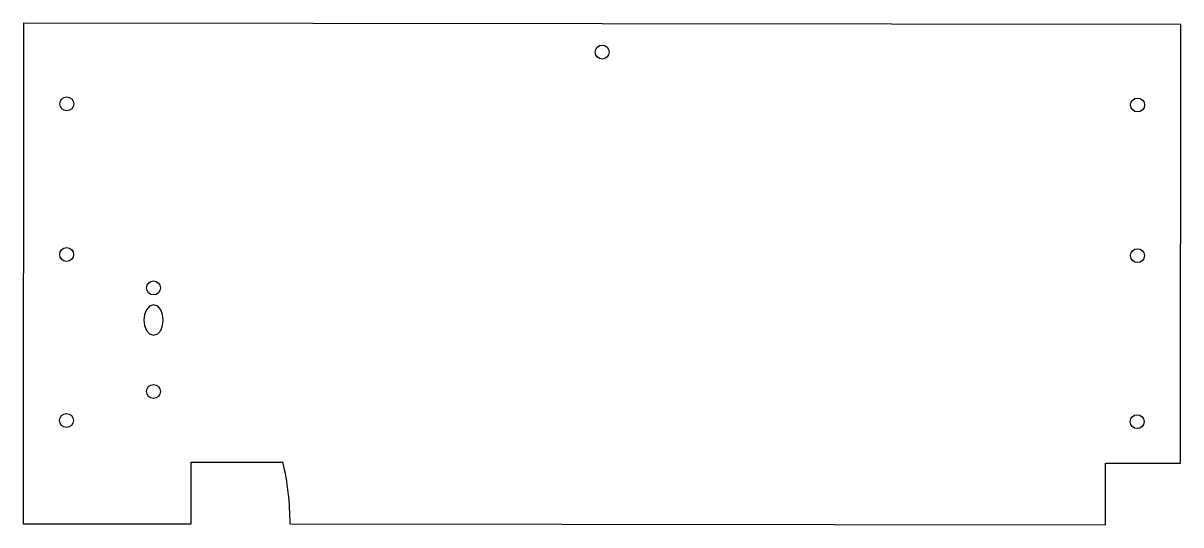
# Model space of a CAD drawing. Header units: millimetres. Extents: x -24 to 242, y -113 to 2.
import ezdxf

# ---------------------------------------------------------------- set-up
doc = ezdxf.new("R2010")
doc.units = ezdxf.units.MM

msp = doc.modelspace()

# ---------------------------------------------------------------- linework, layer by layer
at = {"color": 7, "linetype": 'Continuous', "lineweight": 25}
for p, q in [((-24.07, 2.3), (-24.19, -112.7)), ((241.93, 2.02), (-24.07, 2.3)), ((241.83, -98.79), (241.93, 2.02)), ((14.46, -112.74), (14.47, -98.55)), ((14.47, -98.55), (35.53, -98.57)), ((224.61, -112.96), (224.63, -98.77)), ((224.63, -98.77), (241.83, -98.79)), ((-24.19, -112.7), (14.46, -112.74)), ((37.16, -112.76), (224.61, -112.96))]:
    msp.add_line(p, q, dxfattribs=at)
for centre in [(108.91, -4.34), (-14.16, -16.25), (231.99, -16.5), (-14.19, -50.85), (231.95, -51.11), (5.79, -58.53), (5.79, -82.31), (-14.23, -88.99), (231.91, -89.25)]:
    msp.add_circle(centre, 1.6, dxfattribs=at)
msp.add_arc((-24.69, -112.7), 61.85, 359.9404, 13.2031, dxfattribs=at)
msp.add_open_spline([(5.79, -69.39), (2.85, -69.39), (2.85, -62.45), (8.73, -62.45), (8.73, -69.39), (5.79, -69.39)], degree=3, knots=[0, 0, 0, 0, 0.5, 0.5, 1, 1, 1, 1], dxfattribs=at)

doc.saveas('drawing.dxf')
